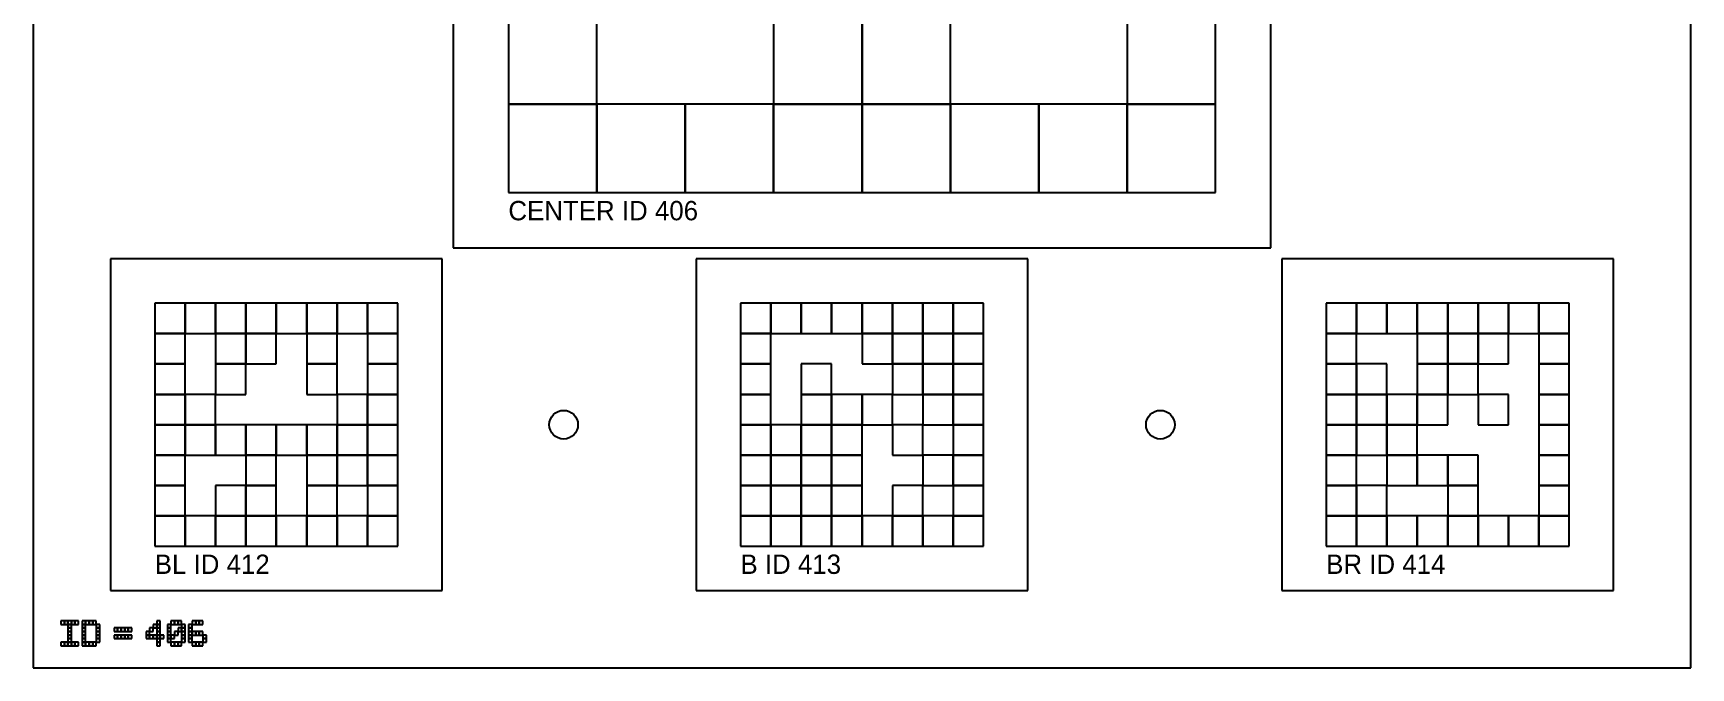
# Model space of a CAD drawing. Extents: x 0 to 1260, y -12 to 1580.
# Drawn here: x 640 to 940, y 320 to 434.9 of the extents above; entities that cross this region are included whole.
import ezdxf

# ---------------------------------------------------------------- set-up
doc = ezdxf.new("R2010")
doc.units = 0
for name, color, linetype in [('BLACK_POCKET', 7, 'CONTINUOUS'), ('BOARD_TEXT', 7, 'CONTINUOUS'), ('CUT', 7, 'CONTINUOUS'), ('LABEL', 3, 'CONTINUOUS'), ('MOUNT_HOLE', 6, 'CONTINUOUS'), ('QUIET_ZONE', 5, 'CONTINUOUS'), ('TAG_BOUNDARY', 8, 'CONTINUOUS')]:
    doc.layers.add(name, color=color, linetype=linetype)

msp = doc.modelspace()

# ---------------------------------------------------------------- linework, layer by layer
at = {"layer": 'BLACK_POCKET'}
for p, q in [((726, 438), (726, 422)), ((742, 422), (742, 438)), ((774, 438), (774, 422)), ((790, 422), (790, 438)), ((790, 438), (790, 422)), ((806, 422), (806, 438)), ((838, 438), (838, 422)), ((854, 422), (854, 438)), ((726, 422), (742, 422)), ((742, 422), (726, 422)), ((726, 422), (726, 406)), ((742, 406), (742, 422)), ((758, 422), (742, 422)), ((742, 422), (742, 406)), ((758, 406), (758, 422)), ((774, 422), (758, 422)), ((758, 422), (758, 406)), ((774, 422), (790, 422)), ((774, 406), (774, 422)), ((790, 422), (774, 422)), ((774, 422), (774, 406)), ((790, 422), (806, 422)), ((790, 406), (790, 422)), ((806, 422), (790, 422)), ((790, 422), (790, 406)), ((806, 406), (806, 422)), ((822, 422), (806, 422)), ((806, 422), (806, 406)), ((822, 406), (822, 422)), ((838, 422), (822, 422)), ((822, 422), (822, 406)), ((838, 422), (854, 422)), ((838, 406), (838, 422)), ((854, 422), (838, 422)), ((838, 422), (838, 406)), ((854, 406), (854, 422)), ((726, 406), (742, 406)), ((742, 406), (758, 406)), ((758, 406), (774, 406)), ((774, 406), (790, 406)), ((790, 406), (806, 406)), ((806, 406), (822, 406)), ((822, 406), (838, 406)), ((838, 406), (854, 406)), ((667.5, 386), (662, 386)), ((662, 386), (662, 380.5)), ((667.5, 380.5), (667.5, 386)), ((673, 386), (667.5, 386)), ((667.5, 386), (667.5, 380.5)), ((673, 380.5), (673, 386)), ((678.5, 386), (673, 386)), ((673, 386), (673, 380.5)), ((678.5, 380.5), (678.5, 386)), ((684, 386), (678.5, 386)), ((678.5, 386), (678.5, 380.5)), ((684, 380.5), (684, 386)), ((689.5, 386), (684, 386)), ((684, 386), (684, 380.5)), ((689.5, 380.5), (689.5, 386)), ((695, 386), (689.5, 386)), ((689.5, 386), (689.5, 380.5)), ((695, 380.5), (695, 386)), ((700.5, 386), (695, 386)), ((695, 386), (695, 380.5)), ((700.5, 380.5), (700.5, 386)), ((706, 386), (700.5, 386)), ((700.5, 386), (700.5, 380.5)), ((706, 380.5), (706, 386)), ((773.5, 386), (768, 386)), ((768, 386), (768, 380.5)), ((773.5, 380.5), (773.5, 386)), ((779, 386), (773.5, 386)), ((773.5, 386), (773.5, 380.5)), ((779, 380.5), (779, 386)), ((784.5, 386), (779, 386)), ((779, 386), (779, 380.5)), ((784.5, 380.5), (784.5, 386)), ((790, 386), (784.5, 386)), ((784.5, 386), (784.5, 380.5)), ((790, 380.5), (790, 386)), ((795.5, 386), (790, 386)), ((790, 386), (790, 380.5)), ((795.5, 380.5), (795.5, 386)), ((801, 386), (795.5, 386)), ((795.5, 386), (795.5, 380.5)), ((801, 380.5), (801, 386)), ((806.5, 386), (801, 386)), ((801, 386), (801, 380.5)), ((806.5, 380.5), (806.5, 386)), ((812, 386), (806.5, 386)), ((806.5, 386), (806.5, 380.5)), ((812, 380.5), (812, 386)), ((879.5, 386), (874, 386)), ((874, 386), (874, 380.5)), ((879.5, 380.5), (879.5, 386)), ((885, 386), (879.5, 386)), ((879.5, 386), (879.5, 380.5)), ((885, 380.5), (885, 386)), ((890.5, 386), (885, 386)), ((885, 386), (885, 380.5)), ((890.5, 380.5), (890.5, 386)), ((896, 386), (890.5, 386)), ((890.5, 386), (890.5, 380.5)), ((896, 380.5), (896, 386)), ((901.5, 386), (896, 386)), ((896, 386), (896, 380.5)), ((901.5, 380.5), (901.5, 386)), ((907, 386), (901.5, 386)), ((901.5, 386), (901.5, 380.5)), ((907, 380.5), (907, 386)), ((912.5, 386), (907, 386)), ((907, 386), (907, 380.5)), ((912.5, 380.5), (912.5, 386)), ((918, 386), (912.5, 386)), ((912.5, 386), (912.5, 380.5)), ((918, 380.5), (918, 386)), ((662, 380.5), (667.5, 380.5)), ((667.5, 380.5), (662, 380.5)), ((662, 380.5), (662, 375)), ((667.5, 380.5), (673, 380.5)), ((667.5, 375), (667.5, 380.5)), ((673, 380.5), (678.5, 380.5)), ((678.5, 380.5), (673, 380.5)), ((673, 380.5), (673, 375)), ((678.5, 380.5), (684, 380.5)), ((678.5, 375), (678.5, 380.5)), ((684, 380.5), (678.5, 380.5)), ((678.5, 380.5), (678.5, 375)), ((684, 380.5), (689.5, 380.5)), ((684, 375), (684, 380.5)), ((689.5, 380.5), (695, 380.5)), ((695, 380.5), (689.5, 380.5)), ((689.5, 380.5), (689.5, 375)), ((695, 380.5), (700.5, 380.5)), ((695, 375), (695, 380.5)), ((700.5, 380.5), (706, 380.5)), ((706, 380.5), (700.5, 380.5)), ((700.5, 380.5), (700.5, 375)), ((706, 375), (706, 380.5)), ((768, 380.5), (773.5, 380.5)), ((773.5, 380.5), (768, 380.5)), ((768, 380.5), (768, 375)), ((773.5, 380.5), (779, 380.5)), ((773.5, 375), (773.5, 380.5)), ((779, 380.5), (784.5, 380.5)), ((784.5, 380.5), (790, 380.5)), ((790, 380.5), (795.5, 380.5)), ((795.5, 380.5), (790, 380.5)), ((790, 380.5), (790, 375)), ((795.5, 380.5), (801, 380.5)), ((795.5, 375), (795.5, 380.5)), ((801, 380.5), (795.5, 380.5)), ((795.5, 380.5), (795.5, 375)), ((801, 380.5), (806.5, 380.5)), ((801, 375), (801, 380.5)), ((806.5, 380.5), (801, 380.5)), ((801, 380.5), (801, 375)), ((806.5, 380.5), (812, 380.5)), ((806.5, 375), (806.5, 380.5)), ((812, 380.5), (806.5, 380.5)), ((806.5, 380.5), (806.5, 375)), ((812, 375), (812, 380.5)), ((874, 380.5), (879.5, 380.5)), ((879.5, 380.5), (874, 380.5)), ((874, 380.5), (874, 375)), ((879.5, 380.5), (885, 380.5)), ((879.5, 375), (879.5, 380.5)), ((885, 380.5), (890.5, 380.5)), ((890.5, 380.5), (896, 380.5)), ((896, 380.5), (890.5, 380.5)), ((890.5, 380.5), (890.5, 375)), ((896, 380.5), (901.5, 380.5)), ((896, 375), (896, 380.5)), ((901.5, 380.5), (896, 380.5)), ((896, 380.5), (896, 375)), ((901.5, 380.5), (907, 380.5)), ((901.5, 375), (901.5, 380.5)), ((907, 380.5), (901.5, 380.5)), ((901.5, 380.5), (901.5, 375)), ((907, 380.5), (912.5, 380.5)), ((907, 375), (907, 380.5)), ((912.5, 380.5), (918, 380.5)), ((918, 380.5), (912.5, 380.5)), ((912.5, 380.5), (912.5, 375)), ((918, 375), (918, 380.5)), ((662, 375), (667.5, 375)), ((667.5, 375), (662, 375)), ((662, 375), (662, 369.5)), ((667.5, 369.5), (667.5, 375)), ((673, 375), (678.5, 375)), ((678.5, 375), (673, 375)), ((673, 375), (673, 369.5)), ((678.5, 375), (684, 375)), ((678.5, 369.5), (678.5, 375)), ((689.5, 375), (695, 375)), ((695, 375), (689.5, 375)), ((689.5, 375), (689.5, 369.5)), ((695, 369.5), (695, 375)), ((700.5, 375), (706, 375)), ((706, 375), (700.5, 375)), ((700.5, 375), (700.5, 369.5)), ((706, 369.5), (706, 375)), ((768, 375), (773.5, 375)), ((773.5, 375), (768, 375)), ((768, 375), (768, 369.5)), ((773.5, 369.5), (773.5, 375)), ((784.5, 375), (779, 375)), ((779, 375), (779, 369.5)), ((784.5, 369.5), (784.5, 375)), ((790, 375), (795.5, 375)), ((795.5, 375), (801, 375)), ((801, 375), (795.5, 375)), ((795.5, 375), (795.5, 369.5)), ((801, 375), (806.5, 375)), ((801, 369.5), (801, 375)), ((806.5, 375), (801, 375)), ((801, 375), (801, 369.5)), ((806.5, 375), (812, 375)), ((806.5, 369.5), (806.5, 375)), ((812, 375), (806.5, 375)), ((806.5, 375), (806.5, 369.5)), ((812, 369.5), (812, 375)), ((874, 375), (879.5, 375)), ((879.5, 375), (874, 375)), ((874, 375), (874, 369.5)), ((879.5, 369.5), (879.5, 375)), ((885, 375), (879.5, 375)), ((879.5, 375), (879.5, 369.5)), ((885, 369.5), (885, 375)), ((890.5, 375), (896, 375)), ((896, 375), (890.5, 375)), ((890.5, 375), (890.5, 369.5)), ((896, 375), (901.5, 375)), ((896, 369.5), (896, 375)), ((901.5, 375), (896, 375)), ((896, 375), (896, 369.5)), ((901.5, 375), (907, 375)), ((901.5, 369.5), (901.5, 375)), ((912.5, 375), (918, 375)), ((918, 375), (912.5, 375)), ((912.5, 375), (912.5, 369.5)), ((918, 369.5), (918, 375)), ((662, 369.5), (667.5, 369.5)), ((667.5, 369.5), (662, 369.5)), ((662, 369.5), (662, 364)), ((667.5, 364), (667.5, 369.5)), ((673, 369.5), (667.5, 369.5)), ((667.5, 369.5), (667.5, 364)), ((673, 369.5), (678.5, 369.5)), ((673, 364), (673, 369.5)), ((689.5, 369.5), (695, 369.5)), ((700.5, 369.5), (695, 369.5)), ((695, 369.5), (695, 364)), ((700.5, 369.5), (706, 369.5)), ((700.5, 364), (700.5, 369.5)), ((706, 369.5), (700.5, 369.5)), ((700.5, 369.5), (700.5, 364)), ((706, 364), (706, 369.5)), ((768, 369.5), (773.5, 369.5)), ((773.5, 369.5), (768, 369.5)), ((768, 369.5), (768, 364)), ((773.5, 364), (773.5, 369.5)), ((779, 369.5), (784.5, 369.5)), ((784.5, 369.5), (779, 369.5)), ((779, 369.5), (779, 364)), ((784.5, 364), (784.5, 369.5)), ((790, 369.5), (784.5, 369.5)), ((784.5, 369.5), (784.5, 364)), ((790, 364), (790, 369.5)), ((795.5, 369.5), (790, 369.5)), ((790, 369.5), (790, 364)), ((795.5, 369.5), (801, 369.5)), ((795.5, 364), (795.5, 369.5)), ((801, 369.5), (806.5, 369.5)), ((806.5, 369.5), (801, 369.5)), ((801, 369.5), (801, 364)), ((806.5, 369.5), (812, 369.5)), ((806.5, 364), (806.5, 369.5)), ((812, 369.5), (806.5, 369.5)), ((806.5, 369.5), (806.5, 364)), ((812, 364), (812, 369.5)), ((874, 369.5), (879.5, 369.5)), ((879.5, 369.5), (874, 369.5)), ((874, 369.5), (874, 364)), ((879.5, 369.5), (885, 369.5)), ((879.5, 364), (879.5, 369.5)), ((885, 369.5), (879.5, 369.5)), ((879.5, 369.5), (879.5, 364)), ((885, 364), (885, 369.5)), ((890.5, 369.5), (885, 369.5)), ((885, 369.5), (885, 364)), ((890.5, 369.5), (896, 369.5)), ((890.5, 364), (890.5, 369.5)), ((896, 369.5), (890.5, 369.5)), ((890.5, 369.5), (890.5, 364)), ((896, 369.5), (901.5, 369.5)), ((896, 364), (896, 369.5)), ((907, 369.5), (901.5, 369.5)), ((901.5, 369.5), (901.5, 364)), ((907, 364), (907, 369.5)), ((912.5, 369.5), (918, 369.5)), ((918, 369.5), (912.5, 369.5)), ((912.5, 369.5), (912.5, 364)), ((918, 364), (918, 369.5)), ((662, 364), (667.5, 364)), ((667.5, 364), (662, 364)), ((662, 364), (662, 358.5)), ((667.5, 364), (673, 364)), ((667.5, 358.5), (667.5, 364)), ((673, 364), (667.5, 364)), ((667.5, 364), (667.5, 358.5)), ((673, 358.5), (673, 364)), ((678.5, 364), (673, 364)), ((673, 364), (673, 358.5)), ((678.5, 358.5), (678.5, 364)), ((684, 364), (678.5, 364)), ((678.5, 364), (678.5, 358.5)), ((684, 358.5), (684, 364)), ((689.5, 364), (684, 364)), ((684, 364), (684, 358.5)), ((689.5, 358.5), (689.5, 364)), ((695, 364), (689.5, 364)), ((689.5, 364), (689.5, 358.5)), ((695, 364), (700.5, 364)), ((695, 358.5), (695, 364)), ((700.5, 364), (695, 364)), ((695, 364), (695, 358.5)), ((700.5, 364), (706, 364)), ((700.5, 358.5), (700.5, 364)), ((706, 364), (700.5, 364)), ((700.5, 364), (700.5, 358.5)), ((706, 358.5), (706, 364)), ((768, 364), (773.5, 364)), ((773.5, 364), (768, 364)), ((768, 364), (768, 358.5)), ((773.5, 358.5), (773.5, 364)), ((779, 364), (773.5, 364)), ((773.5, 364), (773.5, 358.5)), ((779, 364), (784.5, 364)), ((779, 358.5), (779, 364)), ((784.5, 364), (779, 364)), ((779, 364), (779, 358.5)), ((784.5, 364), (790, 364)), ((784.5, 358.5), (784.5, 364)), ((790, 364), (784.5, 364)), ((784.5, 364), (784.5, 358.5)), ((790, 364), (795.5, 364)), ((790, 358.5), (790, 364)), ((801, 364), (795.5, 364)), ((795.5, 364), (795.5, 358.5)), ((801, 364), (806.5, 364)), ((801, 358.5), (801, 364)), ((806.5, 364), (812, 364)), ((812, 364), (806.5, 364)), ((806.5, 364), (806.5, 358.5)), ((812, 358.5), (812, 364)), ((874, 364), (879.5, 364)), ((879.5, 364), (874, 364)), ((874, 364), (874, 358.5)), ((879.5, 364), (885, 364)), ((879.5, 358.5), (879.5, 364)), ((885, 364), (879.5, 364)), ((879.5, 364), (879.5, 358.5)), ((885, 364), (890.5, 364)), ((885, 358.5), (885, 364)), ((890.5, 364), (885, 364)), ((885, 364), (885, 358.5)), ((890.5, 364), (896, 364)), ((890.5, 358.5), (890.5, 364)), ((901.5, 364), (907, 364)), ((912.5, 364), (918, 364)), ((918, 364), (912.5, 364)), ((912.5, 364), (912.5, 358.5)), ((918, 358.5), (918, 364)), ((662, 358.5), (667.5, 358.5)), ((667.5, 358.5), (662, 358.5)), ((662, 358.5), (662, 353)), ((667.5, 358.5), (673, 358.5)), ((667.5, 353), (667.5, 358.5)), ((673, 358.5), (678.5, 358.5)), ((678.5, 358.5), (684, 358.5)), ((684, 358.5), (678.5, 358.5)), ((678.5, 358.5), (678.5, 353)), ((684, 358.5), (689.5, 358.5)), ((684, 353), (684, 358.5)), ((689.5, 358.5), (695, 358.5)), ((695, 358.5), (689.5, 358.5)), ((689.5, 358.5), (689.5, 353)), ((695, 358.5), (700.5, 358.5)), ((695, 353), (695, 358.5)), ((700.5, 358.5), (695, 358.5)), ((695, 358.5), (695, 353)), ((700.5, 358.5), (706, 358.5)), ((700.5, 353), (700.5, 358.5)), ((706, 358.5), (700.5, 358.5)), ((700.5, 358.5), (700.5, 353)), ((706, 353), (706, 358.5)), ((768, 358.5), (773.5, 358.5)), ((773.5, 358.5), (768, 358.5)), ((768, 358.5), (768, 353)), ((773.5, 358.5), (779, 358.5)), ((773.5, 353), (773.5, 358.5)), ((779, 358.5), (773.5, 358.5)), ((773.5, 358.5), (773.5, 353)), ((779, 358.5), (784.5, 358.5)), ((779, 353), (779, 358.5)), ((784.5, 358.5), (779, 358.5)), ((779, 358.5), (779, 353)), ((784.5, 358.5), (790, 358.5)), ((784.5, 353), (784.5, 358.5)), ((790, 358.5), (784.5, 358.5)), ((784.5, 358.5), (784.5, 353)), ((790, 353), (790, 358.5)), ((795.5, 358.5), (801, 358.5)), ((806.5, 358.5), (801, 358.5)), ((801, 358.5), (801, 353)), ((806.5, 358.5), (812, 358.5)), ((806.5, 353), (806.5, 358.5)), ((812, 358.5), (806.5, 358.5)), ((806.5, 358.5), (806.5, 353)), ((812, 353), (812, 358.5)), ((874, 358.5), (879.5, 358.5)), ((879.5, 358.5), (874, 358.5)), ((874, 358.5), (874, 353)), ((879.5, 358.5), (885, 358.5)), ((879.5, 353), (879.5, 358.5)), ((885, 358.5), (890.5, 358.5)), ((890.5, 358.5), (885, 358.5)), ((885, 358.5), (885, 353)), ((890.5, 353), (890.5, 358.5)), ((896, 358.5), (890.5, 358.5)), ((890.5, 358.5), (890.5, 353)), ((896, 353), (896, 358.5)), ((901.5, 358.5), (896, 358.5)), ((896, 358.5), (896, 353)), ((901.5, 353), (901.5, 358.5)), ((912.5, 358.5), (918, 358.5)), ((918, 358.5), (912.5, 358.5)), ((912.5, 358.5), (912.5, 353)), ((918, 353), (918, 358.5)), ((662, 353), (667.5, 353)), ((667.5, 353), (662, 353)), ((662, 353), (662, 347.5)), ((667.5, 347.5), (667.5, 353)), ((678.5, 353), (673, 353)), ((673, 353), (673, 347.5)), ((678.5, 353), (684, 353)), ((678.5, 347.5), (678.5, 353)), ((684, 353), (678.5, 353)), ((678.5, 353), (678.5, 347.5)), ((684, 347.5), (684, 353)), ((689.5, 353), (695, 353)), ((695, 353), (689.5, 353)), ((689.5, 353), (689.5, 347.5)), ((695, 353), (700.5, 353)), ((695, 347.5), (695, 353)), ((700.5, 353), (706, 353)), ((706, 353), (700.5, 353)), ((700.5, 353), (700.5, 347.5)), ((706, 347.5), (706, 353)), ((768, 353), (773.5, 353)), ((773.5, 353), (768, 353)), ((768, 353), (768, 347.5)), ((773.5, 353), (779, 353)), ((773.5, 347.5), (773.5, 353)), ((779, 353), (773.5, 353)), ((773.5, 353), (773.5, 347.5)), ((779, 353), (784.5, 353)), ((779, 347.5), (779, 353)), ((784.5, 353), (779, 353)), ((779, 353), (779, 347.5)), ((784.5, 353), (790, 353)), ((784.5, 347.5), (784.5, 353)), ((790, 353), (784.5, 353)), ((784.5, 353), (784.5, 347.5)), ((790, 347.5), (790, 353)), ((801, 353), (795.5, 353)), ((795.5, 353), (795.5, 347.5)), ((801, 353), (806.5, 353)), ((801, 347.5), (801, 353)), ((806.5, 353), (812, 353)), ((812, 353), (806.5, 353)), ((806.5, 353), (806.5, 347.5)), ((812, 347.5), (812, 353)), ((874, 353), (879.5, 353)), ((879.5, 353), (874, 353)), ((874, 353), (874, 347.5)), ((879.5, 347.5), (879.5, 353)), ((885, 353), (879.5, 353)), ((879.5, 353), (879.5, 347.5)), ((885, 353), (890.5, 353)), ((885, 347.5), (885, 353)), ((890.5, 353), (896, 353)), ((896, 353), (901.5, 353)), ((901.5, 353), (896, 353)), ((896, 353), (896, 347.5)), ((901.5, 347.5), (901.5, 353)), ((912.5, 353), (918, 353)), ((918, 353), (912.5, 353)), ((912.5, 353), (912.5, 347.5)), ((918, 347.5), (918, 353)), ((662, 347.5), (667.5, 347.5)), ((667.5, 347.5), (662, 347.5)), ((662, 347.5), (662, 342)), ((667.5, 342), (667.5, 347.5)), ((673, 347.5), (667.5, 347.5)), ((667.5, 347.5), (667.5, 342)), ((673, 347.5), (678.5, 347.5)), ((673, 342), (673, 347.5)), ((678.5, 347.5), (673, 347.5)), ((673, 347.5), (673, 342)), ((678.5, 347.5), (684, 347.5)), ((678.5, 342), (678.5, 347.5)), ((684, 347.5), (678.5, 347.5)), ((678.5, 347.5), (678.5, 342)), ((684, 342), (684, 347.5)), ((689.5, 347.5), (684, 347.5)), ((684, 347.5), (684, 342)), ((689.5, 347.5), (695, 347.5)), ((689.5, 342), (689.5, 347.5)), ((695, 347.5), (689.5, 347.5)), ((689.5, 347.5), (689.5, 342)), ((695, 342), (695, 347.5)), ((700.5, 347.5), (695, 347.5)), ((695, 347.5), (695, 342)), ((700.5, 347.5), (706, 347.5)), ((700.5, 342), (700.5, 347.5)), ((706, 347.5), (700.5, 347.5)), ((700.5, 347.5), (700.5, 342)), ((706, 342), (706, 347.5)), ((768, 347.5), (773.5, 347.5)), ((773.5, 347.5), (768, 347.5)), ((768, 347.5), (768, 342)), ((773.5, 347.5), (779, 347.5)), ((773.5, 342), (773.5, 347.5)), ((779, 347.5), (773.5, 347.5)), ((773.5, 347.5), (773.5, 342)), ((779, 347.5), (784.5, 347.5)), ((779, 342), (779, 347.5)), ((784.5, 347.5), (779, 347.5)), ((779, 347.5), (779, 342)), ((784.5, 347.5), (790, 347.5)), ((784.5, 342), (784.5, 347.5)), ((790, 347.5), (784.5, 347.5)), ((784.5, 347.5), (784.5, 342)), ((790, 342), (790, 347.5)), ((795.5, 347.5), (790, 347.5)), ((790, 347.5), (790, 342)), ((795.5, 347.5), (801, 347.5)), ((795.5, 342), (795.5, 347.5)), ((801, 347.5), (795.5, 347.5)), ((795.5, 347.5), (795.5, 342)), ((801, 342), (801, 347.5)), ((806.5, 347.5), (801, 347.5)), ((801, 347.5), (801, 342)), ((806.5, 347.5), (812, 347.5)), ((806.5, 342), (806.5, 347.5)), ((812, 347.5), (806.5, 347.5)), ((806.5, 347.5), (806.5, 342)), ((812, 342), (812, 347.5)), ((874, 347.5), (879.5, 347.5)), ((879.5, 347.5), (874, 347.5)), ((874, 347.5), (874, 342)), ((879.5, 347.5), (885, 347.5)), ((879.5, 342), (879.5, 347.5)), ((885, 347.5), (879.5, 347.5)), ((879.5, 347.5), (879.5, 342)), ((885, 342), (885, 347.5)), ((890.5, 347.5), (885, 347.5)), ((885, 347.5), (885, 342)), ((890.5, 342), (890.5, 347.5)), ((896, 347.5), (890.5, 347.5)), ((890.5, 347.5), (890.5, 342)), ((896, 347.5), (901.5, 347.5)), ((896, 342), (896, 347.5)), ((901.5, 347.5), (896, 347.5)), ((896, 347.5), (896, 342)), ((901.5, 342), (901.5, 347.5)), ((907, 347.5), (901.5, 347.5)), ((901.5, 347.5), (901.5, 342)), ((907, 342), (907, 347.5)), ((912.5, 347.5), (907, 347.5)), ((907, 347.5), (907, 342)), ((912.5, 347.5), (918, 347.5)), ((912.5, 342), (912.5, 347.5)), ((918, 347.5), (912.5, 347.5)), ((912.5, 347.5), (912.5, 342)), ((918, 342), (918, 347.5)), ((662, 342), (667.5, 342)), ((667.5, 342), (673, 342)), ((673, 342), (678.5, 342)), ((678.5, 342), (684, 342)), ((684, 342), (689.5, 342)), ((689.5, 342), (695, 342)), ((695, 342), (700.5, 342)), ((700.5, 342), (706, 342)), ((768, 342), (773.5, 342)), ((773.5, 342), (779, 342)), ((779, 342), (784.5, 342)), ((784.5, 342), (790, 342)), ((790, 342), (795.5, 342)), ((795.5, 342), (801, 342)), ((801, 342), (806.5, 342)), ((806.5, 342), (812, 342)), ((874, 342), (879.5, 342)), ((879.5, 342), (885, 342)), ((885, 342), (890.5, 342)), ((890.5, 342), (896, 342)), ((896, 342), (901.5, 342)), ((901.5, 342), (907, 342)), ((907, 342), (912.5, 342)), ((912.5, 342), (918, 342))]:
    msp.add_line(p, q, dxfattribs=at)
at = {"layer": 'BOARD_TEXT'}
for p, q in [((645.642857, 328.5), (645, 328.5)), ((645, 328.5), (645, 327.857143)), ((645, 327.857143), (645.642857, 327.857143)), ((645.642857, 327.857143), (645.642857, 328.5)), ((646.285714, 328.5), (645.642857, 328.5)), ((645.642857, 328.5), (645.642857, 327.857143)), ((645.642857, 327.857143), (646.285714, 327.857143)), ((646.285714, 327.857143), (646.285714, 328.5)), ((646.928571, 328.5), (646.285714, 328.5)), ((646.285714, 328.5), (646.285714, 327.857143)), ((646.285714, 327.857143), (646.928571, 327.857143)), ((646.928571, 327.857143), (646.285714, 327.857143)), ((646.285714, 327.857143), (646.285714, 327.214286)), ((646.285714, 327.214286), (646.928571, 327.214286)), ((646.928571, 327.214286), (646.285714, 327.214286)), ((646.285714, 327.214286), (646.285714, 326.571429)), ((646.928571, 327.857143), (646.928571, 328.5)), ((647.571429, 328.5), (646.928571, 328.5)), ((646.928571, 328.5), (646.928571, 327.857143)), ((646.928571, 327.857143), (647.571429, 327.857143)), ((646.928571, 327.214286), (646.928571, 327.857143)), ((646.928571, 326.571429), (646.928571, 327.214286)), ((647.571429, 327.857143), (647.571429, 328.5)), ((648.214286, 328.5), (647.571429, 328.5)), ((647.571429, 328.5), (647.571429, 327.857143)), ((647.571429, 327.857143), (648.214286, 327.857143)), ((648.214286, 327.857143), (648.214286, 328.5)), ((649.5, 328.5), (648.857143, 328.5)), ((648.857143, 328.5), (648.857143, 327.857143)), ((648.857143, 327.857143), (649.5, 327.857143)), ((649.5, 327.857143), (648.857143, 327.857143)), ((648.857143, 327.857143), (648.857143, 327.214286)), ((648.857143, 327.214286), (649.5, 327.214286)), ((649.5, 327.214286), (648.857143, 327.214286)), ((648.857143, 327.214286), (648.857143, 326.571429)), ((649.5, 327.857143), (649.5, 328.5)), ((650.142857, 328.5), (649.5, 328.5)), ((649.5, 328.5), (649.5, 327.857143)), ((649.5, 327.857143), (650.142857, 327.857143)), ((649.5, 327.214286), (649.5, 327.857143)), ((649.5, 326.571429), (649.5, 327.214286)), ((650.142857, 327.857143), (650.142857, 328.5)), ((650.785714, 328.5), (650.142857, 328.5)), ((650.142857, 328.5), (650.142857, 327.857143)), ((650.142857, 327.857143), (650.785714, 327.857143)), ((650.785714, 327.857143), (650.785714, 328.5)), ((651.428571, 328.5), (650.785714, 328.5)), ((650.785714, 328.5), (650.785714, 327.857143)), ((650.785714, 327.857143), (651.428571, 327.857143)), ((651.428571, 327.857143), (651.428571, 328.5)), ((652.071429, 327.857143), (651.428571, 327.857143)), ((651.428571, 327.857143), (651.428571, 327.214286)), ((651.428571, 327.214286), (652.071429, 327.214286)), ((652.071429, 327.214286), (651.428571, 327.214286)), ((651.428571, 327.214286), (651.428571, 326.571429)), ((652.071429, 327.214286), (652.071429, 327.857143)), ((652.071429, 326.571429), (652.071429, 327.214286)), ((655.285714, 327.214286), (654.642857, 327.214286)), ((654.642857, 327.214286), (654.642857, 326.571429)), ((655.285714, 326.571429), (655.285714, 327.214286)), ((655.928571, 327.214286), (655.285714, 327.214286)), ((655.285714, 327.214286), (655.285714, 326.571429)), ((655.928571, 326.571429), (655.928571, 327.214286)), ((656.571429, 327.214286), (655.928571, 327.214286)), ((655.928571, 327.214286), (655.928571, 326.571429)), ((656.571429, 326.571429), (656.571429, 327.214286)), ((657.214286, 327.214286), (656.571429, 327.214286)), ((656.571429, 327.214286), (656.571429, 326.571429)), ((657.214286, 326.571429), (657.214286, 327.214286)), ((657.857143, 327.214286), (657.214286, 327.214286)), ((657.214286, 327.214286), (657.214286, 326.571429)), ((657.857143, 326.571429), (657.857143, 327.214286)), ((661.714286, 327.214286), (661.071429, 327.214286)), ((661.071429, 327.214286), (661.071429, 326.571429)), ((662.357143, 327.857143), (661.714286, 327.857143)), ((661.714286, 327.857143), (661.714286, 327.214286)), ((661.714286, 327.214286), (662.357143, 327.214286)), ((661.714286, 326.571429), (661.714286, 327.214286)), ((663, 328.5), (662.357143, 328.5)), ((662.357143, 328.5), (662.357143, 327.857143)), ((662.357143, 327.857143), (663, 327.857143)), ((662.357143, 327.214286), (662.357143, 327.857143)), ((663, 327.857143), (662.357143, 327.857143)), ((662.357143, 327.857143), (662.357143, 327.214286)), ((662.357143, 327.214286), (663, 327.214286)), ((663, 327.214286), (662.357143, 327.214286)), ((662.357143, 327.214286), (662.357143, 326.571429)), ((663, 327.857143), (663, 328.5)), ((663, 327.214286), (663, 327.857143)), ((663, 326.571429), (663, 327.214286)), ((664.928571, 327.857143), (664.285714, 327.857143)), ((664.285714, 327.857143), (664.285714, 327.214286)), ((664.285714, 327.214286), (664.928571, 327.214286)), ((664.928571, 327.214286), (664.285714, 327.214286)), ((664.285714, 327.214286), (664.285714, 326.571429)), ((665.571429, 328.5), (664.928571, 328.5)), ((664.928571, 328.5), (664.928571, 327.857143)), ((664.928571, 327.857143), (665.571429, 327.857143)), ((664.928571, 327.214286), (664.928571, 327.857143)), ((664.928571, 326.571429), (664.928571, 327.214286)), ((665.571429, 327.857143), (665.571429, 328.5)), ((666.214286, 328.5), (665.571429, 328.5)), ((665.571429, 328.5), (665.571429, 327.857143)), ((665.571429, 327.857143), (666.214286, 327.857143)), ((666.214286, 327.857143), (666.214286, 328.5)), ((666.857143, 328.5), (666.214286, 328.5)), ((666.214286, 328.5), (666.214286, 327.857143)), ((666.214286, 327.857143), (666.857143, 327.857143)), ((666.857143, 327.214286), (666.214286, 327.214286)), ((666.214286, 327.214286), (666.214286, 326.571429)), ((666.857143, 327.857143), (666.857143, 328.5)), ((667.5, 327.857143), (666.857143, 327.857143)), ((666.857143, 327.857143), (666.857143, 327.214286)), ((666.857143, 327.214286), (667.5, 327.214286)), ((666.857143, 326.571429), (666.857143, 327.214286)), ((667.5, 327.214286), (666.857143, 327.214286)), ((666.857143, 327.214286), (666.857143, 326.571429)), ((667.5, 327.214286), (667.5, 327.857143)), ((667.5, 326.571429), (667.5, 327.214286)), ((668.785714, 327.857143), (668.142857, 327.857143)), ((668.142857, 327.857143), (668.142857, 327.214286)), ((668.142857, 327.214286), (668.785714, 327.214286)), ((668.785714, 327.214286), (668.142857, 327.214286)), ((668.142857, 327.214286), (668.142857, 326.571429)), ((669.428571, 328.5), (668.785714, 328.5)), ((668.785714, 328.5), (668.785714, 327.857143)), ((668.785714, 327.857143), (669.428571, 327.857143)), ((668.785714, 327.214286), (668.785714, 327.857143)), ((668.785714, 326.571429), (668.785714, 327.214286)), ((669.428571, 327.857143), (669.428571, 328.5)), ((670.071429, 328.5), (669.428571, 328.5)), ((669.428571, 328.5), (669.428571, 327.857143)), ((669.428571, 327.857143), (670.071429, 327.857143)), ((670.071429, 327.857143), (670.071429, 328.5)), ((670.714286, 328.5), (670.071429, 328.5)), ((670.071429, 328.5), (670.071429, 327.857143)), ((670.071429, 327.857143), (670.714286, 327.857143)), ((670.714286, 327.857143), (670.714286, 328.5)), ((645.642857, 324.642857), (645, 324.642857)), ((645, 324.642857), (645, 324)), ((645, 324), (645.642857, 324)), ((645.642857, 324), (645.642857, 324.642857)), ((646.285714, 324.642857), (645.642857, 324.642857)), ((645.642857, 324.642857), (645.642857, 324)), ((645.642857, 324), (646.285714, 324)), ((646.285714, 326.571429), (646.928571, 326.571429)), ((646.928571, 326.571429), (646.285714, 326.571429)), ((646.285714, 326.571429), (646.285714, 325.928571)), ((646.285714, 325.928571), (646.928571, 325.928571)), ((646.928571, 325.928571), (646.285714, 325.928571)), ((646.285714, 325.928571), (646.285714, 325.285714)), ((646.285714, 325.285714), (646.928571, 325.285714)), ((646.928571, 325.285714), (646.285714, 325.285714)), ((646.285714, 325.285714), (646.285714, 324.642857)), ((646.285714, 324.642857), (646.928571, 324.642857)), ((646.285714, 324), (646.285714, 324.642857)), ((646.928571, 324.642857), (646.285714, 324.642857)), ((646.285714, 324.642857), (646.285714, 324)), ((646.285714, 324), (646.928571, 324)), ((646.928571, 325.928571), (646.928571, 326.571429)), ((646.928571, 325.285714), (646.928571, 325.928571)), ((646.928571, 324.642857), (646.928571, 325.285714)), ((646.928571, 324), (646.928571, 324.642857)), ((647.571429, 324.642857), (646.928571, 324.642857)), ((646.928571, 324.642857), (646.928571, 324)), ((646.928571, 324), (647.571429, 324)), ((647.571429, 324), (647.571429, 324.642857)), ((648.214286, 324.642857), (647.571429, 324.642857)), ((647.571429, 324.642857), (647.571429, 324)), ((647.571429, 324), (648.214286, 324)), ((648.214286, 324), (648.214286, 324.642857)), ((648.857143, 326.571429), (649.5, 326.571429)), ((649.5, 326.571429), (648.857143, 326.571429)), ((648.857143, 326.571429), (648.857143, 325.928571)), ((648.857143, 325.928571), (649.5, 325.928571)), ((649.5, 325.928571), (648.857143, 325.928571)), ((648.857143, 325.928571), (648.857143, 325.285714)), ((648.857143, 325.285714), (649.5, 325.285714)), ((649.5, 325.285714), (648.857143, 325.285714)), ((648.857143, 325.285714), (648.857143, 324.642857)), ((648.857143, 324.642857), (649.5, 324.642857)), ((649.5, 324.642857), (648.857143, 324.642857)), ((648.857143, 324.642857), (648.857143, 324)), ((648.857143, 324), (649.5, 324)), ((649.5, 325.928571), (649.5, 326.571429)), ((649.5, 325.285714), (649.5, 325.928571)), ((649.5, 324.642857), (649.5, 325.285714)), ((649.5, 324), (649.5, 324.642857)), ((650.142857, 324.642857), (649.5, 324.642857)), ((649.5, 324.642857), (649.5, 324)), ((649.5, 324), (650.142857, 324)), ((650.142857, 324), (650.142857, 324.642857)), ((650.785714, 324.642857), (650.142857, 324.642857)), ((650.142857, 324.642857), (650.142857, 324)), ((650.142857, 324), (650.785714, 324)), ((650.785714, 324), (650.785714, 324.642857)), ((651.428571, 324.642857), (650.785714, 324.642857)), ((650.785714, 324.642857), (650.785714, 324)), ((650.785714, 324), (651.428571, 324)), ((651.428571, 326.571429), (652.071429, 326.571429)), ((652.071429, 326.571429), (651.428571, 326.571429)), ((651.428571, 326.571429), (651.428571, 325.928571)), ((651.428571, 325.928571), (652.071429, 325.928571)), ((652.071429, 325.928571), (651.428571, 325.928571)), ((651.428571, 325.928571), (651.428571, 325.285714)), ((651.428571, 325.285714), (652.071429, 325.285714)), ((652.071429, 325.285714), (651.428571, 325.285714)), ((651.428571, 325.285714), (651.428571, 324.642857)), ((651.428571, 324.642857), (652.071429, 324.642857)), ((651.428571, 324), (651.428571, 324.642857)), ((652.071429, 325.928571), (652.071429, 326.571429)), ((652.071429, 325.285714), (652.071429, 325.928571)), ((652.071429, 324.642857), (652.071429, 325.285714)), ((654.642857, 326.571429), (655.285714, 326.571429)), ((655.285714, 325.928571), (654.642857, 325.928571)), ((654.642857, 325.928571), (654.642857, 325.285714)), ((654.642857, 325.285714), (655.285714, 325.285714)), ((655.285714, 326.571429), (655.928571, 326.571429)), ((655.285714, 325.285714), (655.285714, 325.928571)), ((655.928571, 325.928571), (655.285714, 325.928571)), ((655.285714, 325.928571), (655.285714, 325.285714)), ((655.285714, 325.285714), (655.928571, 325.285714)), ((655.928571, 326.571429), (656.571429, 326.571429)), ((655.928571, 325.285714), (655.928571, 325.928571)), ((656.571429, 325.928571), (655.928571, 325.928571)), ((655.928571, 325.928571), (655.928571, 325.285714)), ((655.928571, 325.285714), (656.571429, 325.285714)), ((656.571429, 326.571429), (657.214286, 326.571429)), ((656.571429, 325.285714), (656.571429, 325.928571)), ((657.214286, 325.928571), (656.571429, 325.928571)), ((656.571429, 325.928571), (656.571429, 325.285714)), ((656.571429, 325.285714), (657.214286, 325.285714)), ((657.214286, 326.571429), (657.857143, 326.571429)), ((657.214286, 325.285714), (657.214286, 325.928571)), ((657.857143, 325.928571), (657.214286, 325.928571)), ((657.214286, 325.928571), (657.214286, 325.285714)), ((657.214286, 325.285714), (657.857143, 325.285714)), ((657.857143, 325.285714), (657.857143, 325.928571)), ((661.071429, 326.571429), (660.428571, 326.571429)), ((660.428571, 326.571429), (660.428571, 325.928571)), ((660.428571, 325.928571), (661.071429, 325.928571)), ((661.071429, 325.928571), (660.428571, 325.928571)), ((660.428571, 325.928571), (660.428571, 325.285714)), ((660.428571, 325.285714), (661.071429, 325.285714)), ((661.071429, 326.571429), (661.714286, 326.571429)), ((661.071429, 325.928571), (661.071429, 326.571429)), ((661.071429, 325.285714), (661.071429, 325.928571)), ((661.714286, 325.928571), (661.071429, 325.928571)), ((661.071429, 325.928571), (661.071429, 325.285714)), ((661.071429, 325.285714), (661.714286, 325.285714)), ((661.714286, 325.285714), (661.714286, 325.928571)), ((662.357143, 325.928571), (661.714286, 325.928571)), ((661.714286, 325.928571), (661.714286, 325.285714)), ((661.714286, 325.285714), (662.357143, 325.285714)), ((662.357143, 326.571429), (663, 326.571429)), ((663, 326.571429), (662.357143, 326.571429)), ((662.357143, 326.571429), (662.357143, 325.928571)), ((662.357143, 325.928571), (663, 325.928571)), ((662.357143, 325.285714), (662.357143, 325.928571)), ((663, 325.928571), (662.357143, 325.928571)), ((662.357143, 325.928571), (662.357143, 325.285714)), ((662.357143, 325.285714), (663, 325.285714)), ((663, 325.285714), (662.357143, 325.285714)), ((662.357143, 325.285714), (662.357143, 324.642857)), ((662.357143, 324.642857), (663, 324.642857)), ((663, 324.642857), (662.357143, 324.642857)), ((662.357143, 324.642857), (662.357143, 324)), ((662.357143, 324), (663, 324)), ((663, 325.928571), (663, 326.571429)), ((663, 325.285714), (663, 325.928571)), ((663.642857, 325.928571), (663, 325.928571)), ((663, 325.928571), (663, 325.285714)), ((663, 325.285714), (663.642857, 325.285714)), ((663, 324.642857), (663, 325.285714)), ((663, 324), (663, 324.642857)), ((663.642857, 325.285714), (663.642857, 325.928571)), ((664.285714, 326.571429), (664.928571, 326.571429)), ((664.928571, 326.571429), (664.285714, 326.571429)), ((664.285714, 326.571429), (664.285714, 325.928571)), ((664.285714, 325.928571), (664.928571, 325.928571)), ((664.928571, 325.928571), (664.285714, 325.928571)), ((664.285714, 325.928571), (664.285714, 325.285714)), ((664.285714, 325.285714), (664.928571, 325.285714)), ((664.928571, 325.285714), (664.285714, 325.285714)), ((664.285714, 325.285714), (664.285714, 324.642857)), ((664.285714, 324.642857), (664.928571, 324.642857)), ((664.928571, 325.928571), (664.928571, 326.571429)), ((664.928571, 325.285714), (664.928571, 325.928571)), ((665.571429, 325.928571), (664.928571, 325.928571)), ((664.928571, 325.928571), (664.928571, 325.285714)), ((664.928571, 325.285714), (665.571429, 325.285714)), ((664.928571, 324.642857), (664.928571, 325.285714)), ((665.571429, 324.642857), (664.928571, 324.642857)), ((664.928571, 324.642857), (664.928571, 324)), ((664.928571, 324), (665.571429, 324)), ((666.214286, 326.571429), (665.571429, 326.571429)), ((665.571429, 326.571429), (665.571429, 325.928571)), ((665.571429, 325.928571), (666.214286, 325.928571)), ((665.571429, 325.285714), (665.571429, 325.928571)), ((665.571429, 324), (665.571429, 324.642857)), ((666.214286, 324.642857), (665.571429, 324.642857)), ((665.571429, 324.642857), (665.571429, 324)), ((665.571429, 324), (666.214286, 324)), ((666.214286, 326.571429), (666.857143, 326.571429)), ((666.214286, 325.928571), (666.214286, 326.571429)), ((666.214286, 324), (666.214286, 324.642857)), ((666.857143, 324.642857), (666.214286, 324.642857)), ((666.214286, 324.642857), (666.214286, 324)), ((666.214286, 324), (666.857143, 324)), ((666.857143, 326.571429), (667.5, 326.571429)), ((667.5, 326.571429), (666.857143, 326.571429)), ((666.857143, 326.571429), (666.857143, 325.928571)), ((666.857143, 325.928571), (667.5, 325.928571)), ((667.5, 325.928571), (666.857143, 325.928571)), ((666.857143, 325.928571), (666.857143, 325.285714)), ((666.857143, 325.285714), (667.5, 325.285714)), ((667.5, 325.285714), (666.857143, 325.285714)), ((666.857143, 325.285714), (666.857143, 324.642857)), ((666.857143, 324.642857), (667.5, 324.642857)), ((666.857143, 324), (666.857143, 324.642857)), ((667.5, 325.928571), (667.5, 326.571429)), ((667.5, 325.285714), (667.5, 325.928571)), ((667.5, 324.642857), (667.5, 325.285714)), ((668.142857, 326.571429), (668.785714, 326.571429)), ((668.785714, 326.571429), (668.142857, 326.571429)), ((668.142857, 326.571429), (668.142857, 325.928571)), ((668.142857, 325.928571), (668.785714, 325.928571)), ((668.785714, 325.928571), (668.142857, 325.928571)), ((668.142857, 325.928571), (668.142857, 325.285714)), ((668.142857, 325.285714), (668.785714, 325.285714)), ((668.785714, 325.285714), (668.142857, 325.285714)), ((668.142857, 325.285714), (668.142857, 324.642857)), ((668.142857, 324.642857), (668.785714, 324.642857)), ((668.785714, 325.928571), (668.785714, 326.571429)), ((669.428571, 326.571429), (668.785714, 326.571429)), ((668.785714, 326.571429), (668.785714, 325.928571)), ((668.785714, 325.928571), (669.428571, 325.928571)), ((668.785714, 325.285714), (668.785714, 325.928571)), ((668.785714, 324.642857), (668.785714, 325.285714)), ((669.428571, 324.642857), (668.785714, 324.642857)), ((668.785714, 324.642857), (668.785714, 324)), ((668.785714, 324), (669.428571, 324)), ((669.428571, 325.928571), (669.428571, 326.571429)), ((670.071429, 326.571429), (669.428571, 326.571429)), ((669.428571, 326.571429), (669.428571, 325.928571)), ((669.428571, 325.928571), (670.071429, 325.928571)), ((669.428571, 324), (669.428571, 324.642857)), ((670.071429, 324.642857), (669.428571, 324.642857)), ((669.428571, 324.642857), (669.428571, 324)), ((669.428571, 324), (670.071429, 324)), ((670.071429, 325.928571), (670.071429, 326.571429)), ((670.714286, 326.571429), (670.071429, 326.571429)), ((670.071429, 326.571429), (670.071429, 325.928571)), ((670.071429, 325.928571), (670.714286, 325.928571)), ((670.071429, 324), (670.071429, 324.642857)), ((670.714286, 324.642857), (670.071429, 324.642857)), ((670.071429, 324.642857), (670.071429, 324)), ((670.071429, 324), (670.714286, 324)), ((670.714286, 325.928571), (670.714286, 326.571429)), ((671.357143, 325.928571), (670.714286, 325.928571)), ((670.714286, 325.928571), (670.714286, 325.285714)), ((670.714286, 325.285714), (671.357143, 325.285714)), ((671.357143, 325.285714), (670.714286, 325.285714)), ((670.714286, 325.285714), (670.714286, 324.642857)), ((670.714286, 324.642857), (671.357143, 324.642857)), ((670.714286, 324), (670.714286, 324.642857)), ((671.357143, 325.285714), (671.357143, 325.928571)), ((671.357143, 324.642857), (671.357143, 325.285714))]:
    msp.add_line(p, q, dxfattribs=at)
at = {"layer": 'CUT'}
for p, q in [((640, 620), (640, 320)), ((940, 320), (940, 620)), ((640, 320), (940, 320))]:
    msp.add_line(p, q, dxfattribs=at)
at = {"layer": 'MOUNT_HOLE'}
for centre in [(736, 364), (844, 364)]:
    msp.add_circle(centre, 2.6, dxfattribs=at)
at = {"layer": 'QUIET_ZONE'}
for p, q in [((716, 544), (716, 396)), ((864, 396), (864, 544)), ((716, 396), (864, 396)), ((714, 394), (654, 394)), ((654, 394), (654, 334)), ((714, 334), (714, 394)), ((820, 394), (760, 394)), ((760, 394), (760, 334)), ((820, 334), (820, 394)), ((926, 394), (866, 394)), ((866, 394), (866, 334)), ((926, 334), (926, 394)), ((654, 334), (714, 334)), ((760, 334), (820, 334)), ((866, 334), (926, 334))]:
    msp.add_line(p, q, dxfattribs=at)
at = {"layer": 'TAG_BOUNDARY'}
for p, q in [((726, 534), (726, 406)), ((854, 406), (854, 534)), ((726, 406), (854, 406)), ((706, 386), (662, 386)), ((662, 386), (662, 342)), ((706, 342), (706, 386)), ((812, 386), (768, 386)), ((768, 386), (768, 342)), ((812, 342), (812, 386)), ((918, 386), (874, 386)), ((874, 386), (874, 342)), ((918, 342), (918, 386)), ((662, 342), (706, 342)), ((768, 342), (812, 342)), ((874, 342), (918, 342))]:
    msp.add_line(p, q, dxfattribs=at)

# ---------------------------------------------------------------- texts
at = {"layer": 'LABEL'}
for s, p in [('CENTER ID 406', (726, 401)), ('BL ID 412', (662, 337)), ('B ID 413', (768, 337)), ('BR ID 414', (874, 337))]:
    msp.add_text(s, height=3.5, dxfattribs=at).set_placement(p)

doc.saveas('drawing.dxf')
